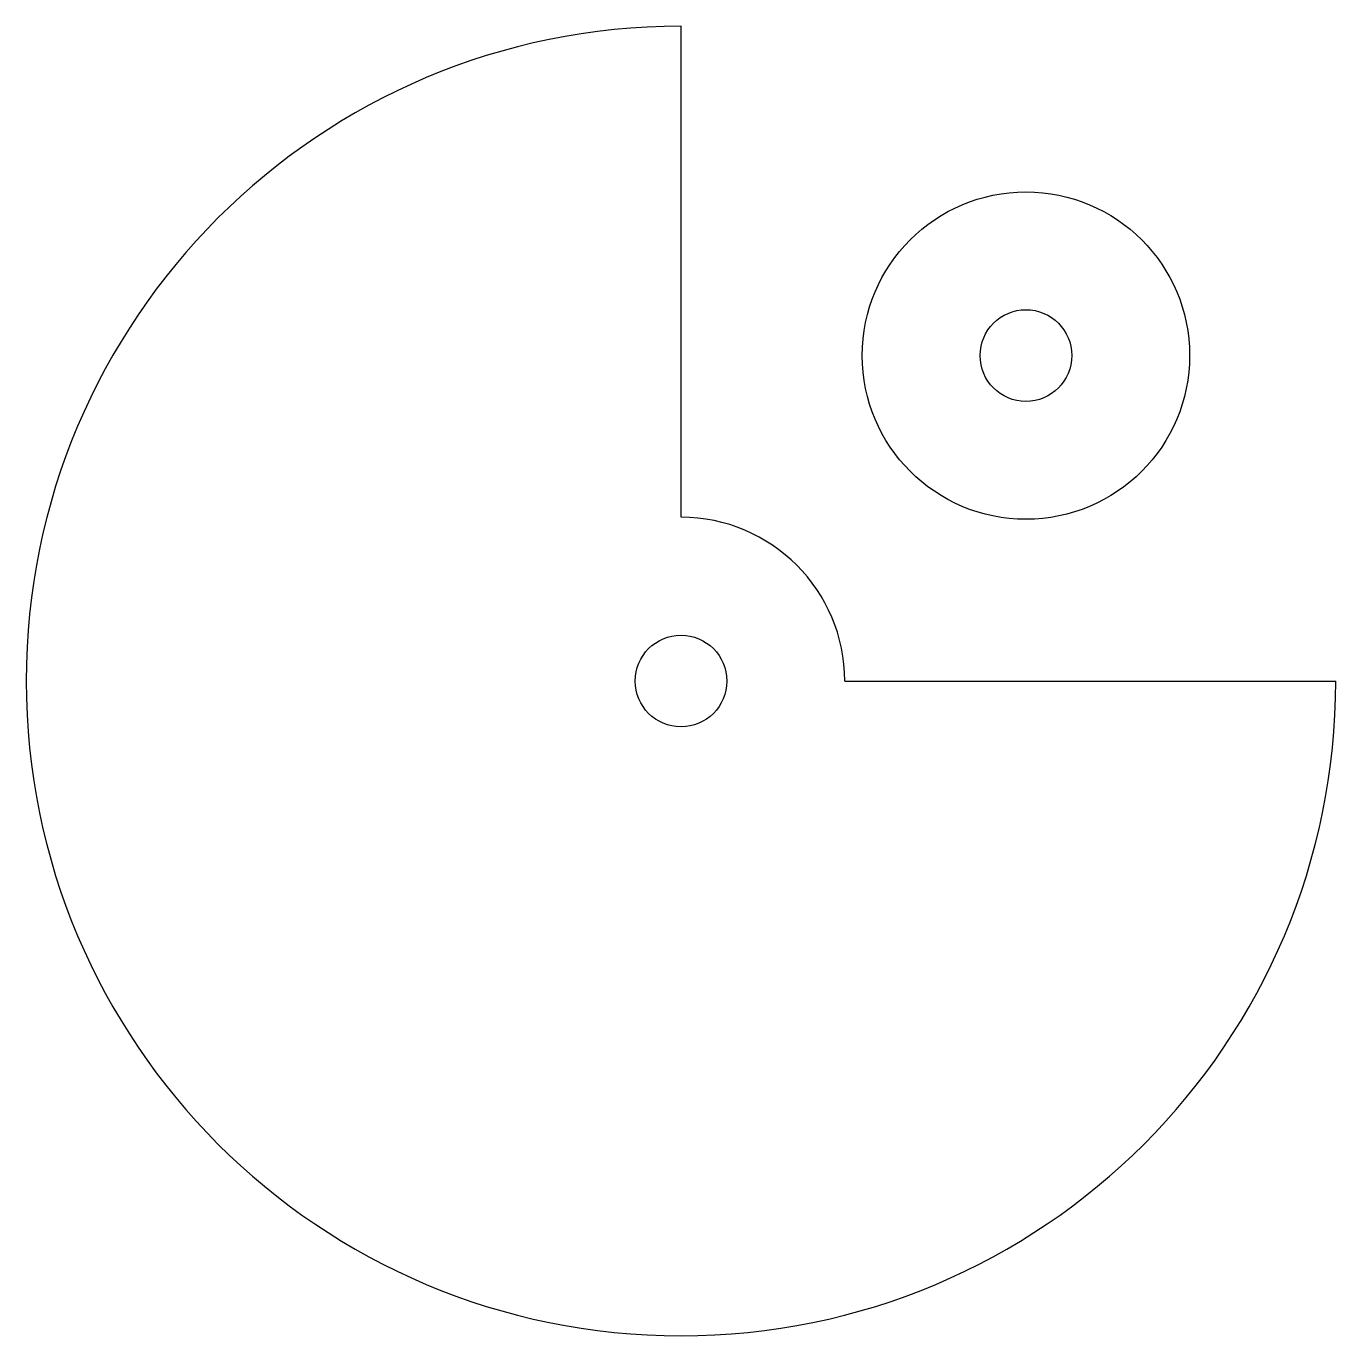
# Model space of a CAD drawing. Header units: millimetres. Extents: x 33.2 to 73.2, y 11.8 to 51.8.
import ezdxf

# ---------------------------------------------------------------- set-up
doc = ezdxf.new("R2010")
doc.units = ezdxf.units.MM

msp = doc.modelspace()

# ---------------------------------------------------------------- linework, layer by layer
for p, q in [((53.209, 36.754), (53.209, 51.754)), ((58.209, 31.754), (73.209, 31.754))]:
    msp.add_line(p, q)
for centre, radius in [((63.744, 41.694), 5), ((63.744, 41.694), 1.4), ((53.209, 31.754), 1.4)]:
    msp.add_circle(centre, radius)
for radius, start, end in [(20, 90, 0), (5, 0, 90)]:
    msp.add_arc((53.209, 31.754), radius, start, end)

doc.saveas('drawing.dxf')
